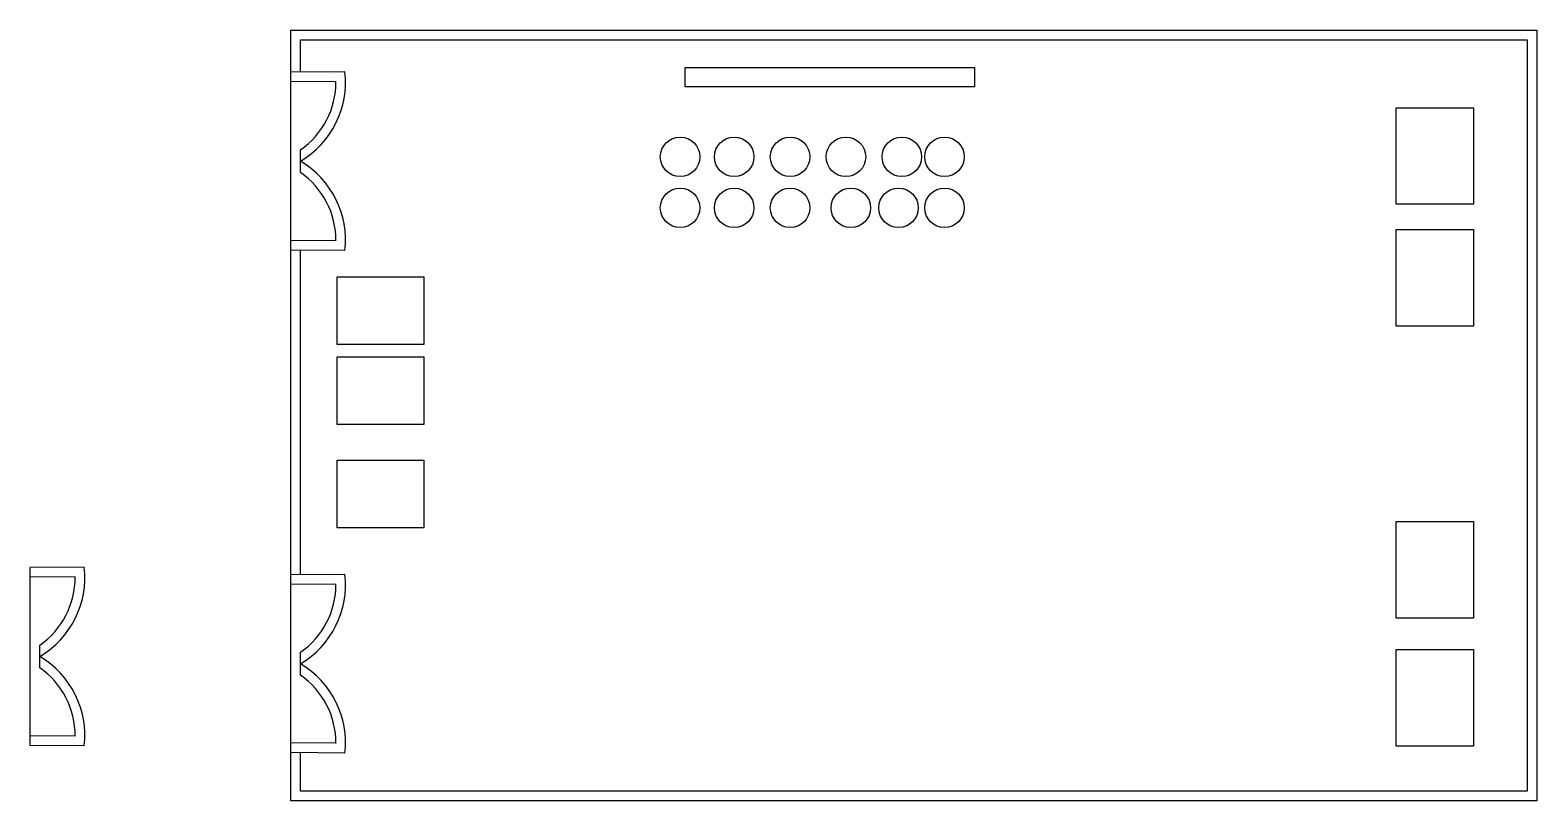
# Model space of a CAD drawing. Header units: inches. Extents: x -27 to 129, y -1 to 79.
import ezdxf

# ---------------------------------------------------------------- set-up
doc = ezdxf.new("R2010")
doc.units = ezdxf.units.IN
doc.header["$MEASUREMENT"] = 0

# ---------------------------------------------------------------- blocks, each defined once
blk = doc.blocks.new('DOOR_V2')
blk.add_line((-1, -9.21), (-1, 9.21))
for points in [[(4.61, 9.26), (-1, 9.21)], [(3.68, 8.25), (-1, 8.21)], [(0, -1.19), (0, 1.19)], [(3.68, -8.25), (-1, -8.21)], [(4.61, -9.26), (-1, -9.21)]]:
    blk.add_lwpolyline(points)
for centre, radius, start, end in [((-4.82, 8.18), 9.49, 300.4893, 6.5375), ((-4.82, 8.18), 8.49, 304.5506, 0.4893), ((-4.82, -8.18), 9.49, 353.4625, 59.5107), ((-4.82, -8.18), 8.49, 359.5107, 55.4494)]:
    blk.add_arc(centre, radius, start, end)

msp = doc.modelspace()

# ---------------------------------------------------------------- linework, layer by layer
for p, q in [((-0.38, 78.62), (128.76, 78.62)), ((-0.38, -1.26), (-0.38, 78.62)), ((128.76, 78.62), (128.76, -1.26)), ((4.15, 74.08), (4.15, 74.08)), ((128.76, -1.26), (-0.38, -1.26))]:
    msp.add_line(p, q)
for points in [[(0.62, 74.26), (0.62, 77.62), (127.76, 77.62), (127.76, -0.26), (0.62, -0.26), (0.62, 3.73)], [(5.23, 74.29), (-0.38, 74.25)], [(4.29, 73.29), (-0.38, 73.25)], [(0.62, 63.85), (0.62, 66.22)], [(4.29, 56.78), (-0.38, 56.82)], [(5.23, 55.78), (-0.38, 55.82)], [(0.62, 22.17), (0.62, 55.82)], [(5.23, 22.21), (-0.38, 22.16)], [(4.29, 21.2), (-0.38, 21.16)], [(0.62, 11.76), (0.62, 14.14)], [(4.29, 4.7), (-0.38, 4.74)], [(5.23, 3.69), (-0.38, 3.74)]]:
    msp.add_lwpolyline(points)
for points in [[(40.49, 74.73), (70.49, 74.73), (70.49, 72.73), (40.49, 72.73)], [(114.18, 70.57), (122.18, 70.57), (122.18, 60.57), (114.18, 60.57)], [(114.18, 57.95), (122.18, 57.95), (122.18, 47.95), (114.18, 47.95)], [(4.41, 53.05), (13.41, 53.05), (13.41, 46.05), (4.41, 46.05)], [(4.41, 44.75), (13.41, 44.75), (13.41, 37.75), (4.41, 37.75)], [(4.41, 34.04), (13.41, 34.04), (13.41, 27.04), (4.41, 27.04)], [(114.18, 27.68), (122.18, 27.68), (122.18, 17.68), (114.18, 17.68)], [(114.18, 14.42), (122.18, 14.42), (122.18, 4.42), (114.18, 4.42)]]:
    msp.add_lwpolyline(points, close=True)
for centre in [(39.96, 65.48), (45.57, 65.48), (51.36, 65.48), (57.15, 65.48), (62.94, 65.48), (67.36, 65.48), (39.96, 60.2), (45.57, 60.2), (51.36, 60.2), (57.66, 60.2), (62.6, 60.2), (67.36, 60.2)]:
    msp.add_circle(centre, 2.05)
for centre, radius, start, end in [((-4.2, 73.21), 9.49, 300.4893, 6.5375), ((-4.2, 73.21), 8.49, 304.5506, 0.4893), ((-4.2, 56.86), 9.49, 353.4625, 59.5107), ((-4.2, 56.86), 8.49, 359.5107, 55.4494), ((-4.2, 21.13), 9.49, 300.4893, 6.5375), ((-4.2, 21.13), 8.49, 304.5506, 0.4893), ((-4.2, 4.77), 9.49, 353.4625, 59.5107), ((-4.2, 4.77), 8.49, 359.5107, 55.4494)]:
    msp.add_arc(centre, radius, start, end)

# ---------------------------------------------------------------- block references
msp.add_blockref('DOOR_V2', (-26.4, 13.7))

doc.saveas('drawing.dxf')
